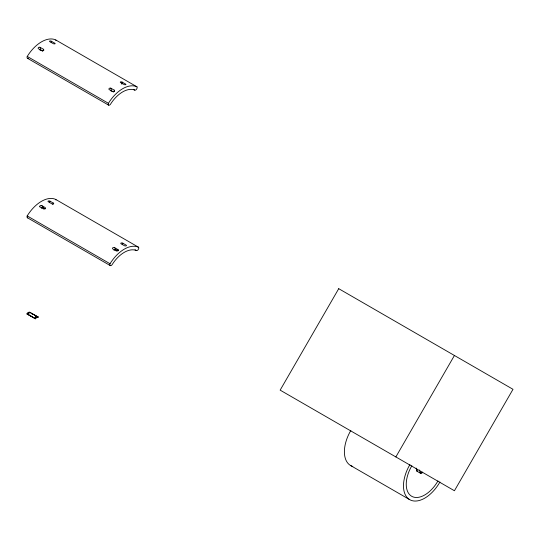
<?xml version="1.0" encoding="UTF-8"?>
<svg xmlns="http://www.w3.org/2000/svg" width="540" height="540" viewBox="0 0 540 540"><rect width="100%" height="100%" fill="white"/><g stroke="black" fill="none" stroke-linecap="round" stroke-linejoin="round"><path stroke-width="0.81" d="M35.296 318.803L35.303 318.647A2.997 1.728 -60 0 1 38.158 316.994L29.855 312.424M29.882 312.363L38.158 316.994M29.876 312.215A2.997 1.728 -60 0 0 27.02 313.868L27.223 313.963A2.606 1.505 -60 0 1 27.803 313.234M51.172 42.674L51.462 41.276A1.168 0.439 13.3 0 0 50.639 40.986L50.49 40.966A1.175 0.459 12.6 0 0 50.072 40.946L49.66 41.053A1.175 0.486 11.3 0 0 49.518 41.216L49.518 41.236A1.175 0.499 10.6 0 0 49.862 41.688L53.177 43.598A1.175 0.499 10.6 0 0 54 43.868L54.149 43.882A1.175 0.486 11.3 0 0 54.574 43.889L54.986 43.781A1.175 0.459 12.6 0 0 55.12 43.632L55.127 43.578A1.168 0.439 13.3 0 0 54.77 43.187L51.462 41.276M121.811 84.24L122.243 82.141A1.168 0.439 13.3 0 0 121.419 81.851L121.271 81.83A1.175 0.459 12.6 0 0 120.852 81.81L120.44 81.918A1.175 0.486 11.3 0 0 120.299 82.08L120.292 82.141A1.175 0.499 10.6 0 0 120.643 82.553L123.957 84.463A1.175 0.499 10.6 0 0 124.781 84.733L124.929 84.746A1.175 0.486 11.3 0 0 125.354 84.753L125.766 84.645A1.175 0.459 12.6 0 0 125.901 84.497L125.908 84.442A1.168 0.439 13.3 0 0 125.55 84.051L122.243 82.141M49.484 202.682L50.065 201.191A1.141 0.486 10.6 0 0 49.39 200.954L49.235 200.927A1.235 0.54 9.9 0 0 48.782 200.914L48.283 201.029A1.289 0.594 8.4 0 0 48.067 201.204A1.215 0.574 7.7 0 0 48.053 201.501L48.101 201.575A1.1 0.533 7 0 0 48.35 201.785L51.665 203.701A1.1 0.533 7 0 0 52.049 203.857L52.198 203.891A1.215 0.574 7.7 0 0 52.819 203.945A1.296 0.594 8.4 0 0 53.244 203.891L53.622 203.708A1.235 0.54 9.9 0 0 53.717 203.519L53.71 203.445A1.141 0.486 10.6 0 0 53.379 203.101L50.065 201.191M52.799 204.599L53.379 203.101M36.592 317.23L36.41 316.649L36.754 317.243M36.767 317.156L36.585 316.589M122.243 244.688L122.823 243.196A1.141 0.486 10.6 0 0 122.141 242.953L121.986 242.933A1.235 0.54 9.9 0 0 121.534 242.912L121.075 243.013A1.296 0.594 8.4 0 0 120.825 243.209A1.215 0.574 7.7 0 0 120.805 243.506L120.852 243.581A1.1 0.533 7 0 0 121.102 243.79L124.416 245.7A1.1 0.533 7 0 0 124.801 245.855L124.949 245.896A1.215 0.574 7.7 0 0 125.57 245.95A1.296 0.594 8.4 0 0 125.996 245.896L126.38 245.714A1.235 0.54 9.9 0 0 126.475 245.518L126.468 245.477A1.141 0.486 10.6 0 0 126.131 245.106L122.823 243.196M38.144 317.189L38.009 317.324A2.606 1.505 -60 0 0 35.519 318.728L27.236 313.943M113.96 250.283L114.547 249.737A1.31 0.844 -6.6 0 1 115 249.588A1.188 0.756 -5.6 0 1 115.472 249.568L117.997 250.871M395.861 456.935L454.43 355.489M41.263 208.177L41.789 207.731A1.31 0.844 -6.6 0 1 42.248 207.59A1.188 0.756 -5.6 0 1 42.721 207.562L45.245 208.865M35.492 318.762L27.041 314.044M36.248 317.527L35.579 317.169L36.092 317.331M28.296 312.863L28.957 313.234L28.478 312.829M35.573 317.061L36.234 317.432L35.748 317.034M28.836 313.382L28.303 312.971L28.802 313.375M29.599 312.667L29.133 312.451M29.241 312.363L29.639 312.579M136.478 250.58L136.357 250.533A26.163 15.107 -60 0 0 112.361 264.263L112.185 264.533A2.025 1.168 -60 0 1 110.241 265.572L27.412 217.755A1.978 1.141 -60 0 1 27.196 215.912A30.065 17.361 -60 0 1 55.6 199.368L138.571 247.253A1.978 1.141 -60 0 1 138.355 249.345A2.032 1.175 -60 0 1 136.478 250.58L135.02 249.743M133.414 89.309L134.858 90.146A2.032 1.175 -60 0 0 136.742 88.904A1.978 1.141 -60 0 0 136.951 86.819L55.64 39.886A30.065 17.361 -60 0 0 27.236 56.43A1.978 1.141 -60 0 0 27.452 58.273L108.628 105.138A2.025 1.168 -60 0 0 110.572 104.099L110.741 103.829A26.163 15.107 -60 0 1 134.744 90.092M136.951 86.819L136.816 86.751A30.065 17.361 -60 0 0 108.412 103.295L27.236 56.43M138.571 247.253L138.429 247.192A30.065 17.361 -60 0 0 110.025 263.736L27.196 215.912M40.088 47.331L43.403 49.248A1.168 0.81 -12.8 0 1 43.659 49.484L43.706 49.579A1.175 0.824 -13.9 0 1 43.713 50.011L43.436 50.423A1.175 0.837 -16.2 0 1 43.058 50.666L42.916 50.726A1.175 0.844 -17.4 0 1 42.323 50.821L42.181 50.807A1.168 0.851 -18.6 0 1 41.803 50.679L38.489 48.769A1.168 0.851 -18.6 0 1 38.232 48.526L38.192 48.445A1.175 0.844 -17.4 0 1 38.171 47.986L38.218 47.871A1.175 0.837 -16.2 0 1 38.455 47.554L38.968 47.264A1.175 0.824 -13.9 0 1 39.569 47.189L39.71 47.203A1.168 0.81 -12.8 0 1 40.088 47.331L40.804 50.004L42.788 51.152M110.869 88.202L114.183 90.113A1.168 0.81 -12.8 0 1 114.439 90.349L114.487 90.443A1.175 0.824 -13.9 0 1 114.5 90.875L114.217 91.287A1.175 0.837 -16.2 0 1 113.839 91.53L113.697 91.591A1.175 0.844 -17.4 0 1 113.103 91.685L112.961 91.672A1.168 0.851 -18.6 0 1 112.583 91.544L109.276 89.633A1.168 0.851 -18.6 0 1 109.013 89.39L108.965 89.296A1.175 0.844 -17.4 0 1 108.952 88.85L108.999 88.736A1.175 0.837 -16.2 0 1 109.235 88.425L109.748 88.135A1.175 0.824 -13.9 0 1 110.349 88.054L110.491 88.067A1.168 0.81 -12.8 0 1 110.869 88.202L111.584 90.869L113.569 92.016M39.859 206.827A1.168 0.81 -12.8 0 1 39.717 206.321L39.737 206.253A1.276 0.871 -11.7 0 1 39.96 205.888A1.296 0.878 -10.7 0 1 40.318 205.632L40.459 205.565A1.256 0.837 -9.6 0 1 40.919 205.45A1.134 0.749 -8.6 0 1 41.762 205.591L45.07 207.502A1.134 0.749 -8.6 0 1 45.401 208.035A1.256 0.837 -9.6 0 1 45.299 208.359L45.225 208.467A1.296 0.878 -10.7 0 1 44.921 208.744A1.276 0.871 -11.7 0 1 44.496 208.946L44.348 208.987A1.168 0.81 -12.8 0 1 43.598 208.987L39.866 206.84M117.828 249.507A1.134 0.749 -8.6 0 1 118.152 250.04A1.249 0.837 -9.6 0 1 118.051 250.364L117.983 250.472A1.296 0.878 -10.7 0 1 117.673 250.749A1.276 0.871 -11.7 0 1 117.248 250.952L117.099 250.992A1.168 0.81 -12.8 0 1 116.357 250.992L112.624 248.839A1.168 0.81 -12.8 0 1 112.469 248.319L112.489 248.258A1.276 0.871 -11.7 0 1 112.712 247.894A1.296 0.878 -10.7 0 1 113.069 247.637L113.211 247.57A1.256 0.837 -9.6 0 1 113.67 247.455A1.134 0.749 -8.6 0 1 114.514 247.597L117.828 249.507L118.577 250.574M416.178 468.072L417.035 471.272L420.35 473.182A1.175 0.83 -15 0 0 421.673 473.155A1.175 0.83 -15 0 0 422.287 472.203M350.588 465.521L409.678 499.635A30.065 17.361 -60 0 0 439.938 482.011M31.739 313.74L33.116 314.537M34.499 315.34L35.876 316.136M27.02 313.862L35.303 318.647M114.514 247.597L116.012 249.723M41.762 205.591L43.254 207.718M419.492 469.982L420.35 473.182M114.183 90.113L114.541 91.449M43.403 49.248L43.76 50.578M55.735 199.435A1.978 1.141 -60 0 1 55.809 199.55M55.904 199.834A1.978 1.141 -60 0 1 55.924 199.996M27.851 217.843A2.025 1.168 -60 0 1 27.412 217.755M110.241 265.572A1.978 1.141 -60 0 1 110.025 263.736M28.141 312.93A2.606 1.505 -60 0 1 28.897 312.532M352.789 466.472A30.065 17.361 -60 0 1 350.851 430.427M409.678 499.635A30.065 17.361 -60 0 1 409.934 464.542M437.96 480.924A26.163 15.107 -60 0 1 411.635 496.253A26.163 15.107 -60 0 1 411.858 465.723M422.138 472.196A1.175 0.479 11.6 0 1 422.03 472.743A1.175 0.479 11.6 0 1 420.734 472.662M417.042 470.583A1.175 0.479 11.6 0 1 416.725 470.063M417.035 471.272A1.175 0.83 -15 0 1 417.008 470.084M40.804 50.004A1.168 0.81 -12.8 0 0 40.277 49.856L40.163 49.856A1.175 0.824 -13.9 0 0 39.683 49.937M110.464 90.801A1.175 0.824 -13.9 0 1 110.916 90.72L111.064 90.72A1.168 0.81 -12.8 0 1 111.584 90.869M55.775 39.953A1.978 1.141 -60 0 1 55.971 40.689M28.411 58.199A2.025 1.168 -60 0 1 27.452 58.273M108.628 105.138A1.978 1.141 -60 0 1 108.412 103.295M338.722 288.684L280.152 390.137L454.43 490.752L513 389.306L338.722 288.684"/></g></svg>
